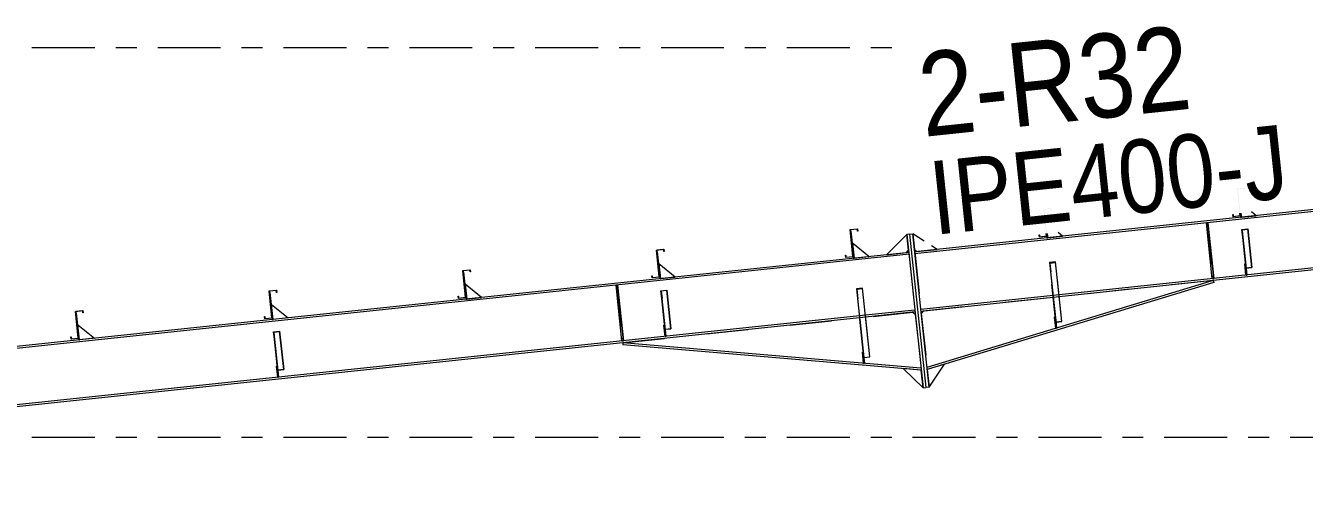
# Model space of a CAD drawing. Header units: millimetres. Extents: x -88 to 735, y -128 to 446.
# Drawn here: x 17.3 to 78.3, y 382.7 to 405 of the extents above; entities that cross this region are included whole.
import ezdxf

# ---------------------------------------------------------------- set-up
doc = ezdxf.new("R2010")
doc.units = ezdxf.units.MM
for name, pattern in [('XKITLINE00', [0]), ('XKITLINE02', [4, 2, -2]), ('XKITLINE03', [6, 3, -1, 1, -1])]:
    doc.linetypes.add(name, pattern=pattern)
for name, color, linetype, lineweight in [('Part', 2, 'Continuous', 0), ('PartMark', 7, 'Continuous', 0), ('S-grid', 1, 'Continuous', 0)]:
    doc.layers.add(name, color=color, linetype=linetype, lineweight=lineweight)
doc.styles.add('ARIAL', font='ARIAL.TTF')

# ---------------------------------------------------------------- blocks, each defined once
blk = doc.blocks.new('*A453')
at = {"layer": 'Part'}
blk.add_hatch(color=3, dxfattribs=at).paths.add_polyline_path([(29.117, 390.395), (29.401, 390.425), (29.403, 390.407), (29.133, 390.379), (29.169, 390.037), (29.155, 390.036)], flags=17)
blk = doc.blocks.new('*A454')
at = {"layer": 'Part'}
blk.add_hatch(color=3, dxfattribs=at).paths.add_polyline_path([(47.586, 392.344), (47.87, 392.373), (47.872, 392.355), (47.602, 392.327), (47.638, 391.985), (47.624, 391.984)], flags=17)
blk = doc.blocks.new('*A455')
at = {"layer": 'Part'}
blk.add_hatch(color=3, dxfattribs=at).paths.add_polyline_path([(56.912, 392.448), (57.197, 392.478), (57.199, 392.453), (56.929, 392.425), (56.978, 391.96), (56.964, 391.958)], flags=17)
blk = doc.blocks.new('*A456')
at = {"layer": 'Part'}
blk.add_hatch(color=3, dxfattribs=at).paths.add_polyline_path([(66.119, 393.691), (66.403, 393.721), (66.405, 393.698), (66.135, 393.67), (66.18, 393.246), (66.166, 393.245)], flags=17)
blk = doc.blocks.new('*A457')
at = {"layer": 'Part'}
blk.add_hatch(color=3, dxfattribs=at).paths.add_polyline_path([(75.29, 395.266), (75.574, 395.296), (75.576, 395.278), (75.306, 395.249), (75.342, 394.907), (75.328, 394.906)], flags=17)
blk = doc.blocks.new('*A479')
at = {"layer": 'Part'}
blk.add_hatch(color=3, dxfattribs=at).paths.add_polyline_path([(19.665, 391.366), (20.02, 391.404), (20.031, 391.297), (20.018, 391.296), (20.008, 391.389), (19.679, 391.355), (19.814, 390.075), (19.459, 390.037), (19.447, 390.144), (19.46, 390.145), (19.47, 390.051), (19.8, 390.086)], flags=17)
blk = doc.blocks.new('*A480')
at = {"layer": 'Part'}
blk.add_hatch(color=3, dxfattribs=at).paths.add_polyline_path([(19.665, 391.366), (20.02, 391.404), (20.031, 391.297), (20.018, 391.296), (20.008, 391.389), (19.679, 391.355), (19.814, 390.075), (19.459, 390.037), (19.447, 390.144), (19.46, 390.145), (19.47, 390.051), (19.8, 390.086)], flags=17)
blk = doc.blocks.new('*A481')
at = {"layer": 'Part'}
blk.add_hatch(color=3, dxfattribs=at).paths.add_polyline_path([(28.899, 392.34), (29.254, 392.378), (29.266, 392.271), (29.253, 392.27), (29.243, 392.363), (28.913, 392.329), (29.048, 391.049), (28.693, 391.011), (28.682, 391.118), (28.695, 391.119), (28.705, 391.025), (29.034, 391.06)], flags=17)
blk = doc.blocks.new('*A482')
at = {"layer": 'Part'}
blk.add_hatch(color=3, dxfattribs=at).paths.add_polyline_path([(28.899, 392.34), (29.254, 392.378), (29.266, 392.271), (29.253, 392.27), (29.243, 392.363), (28.913, 392.329), (29.048, 391.049), (28.693, 391.011), (28.682, 391.118), (28.695, 391.119), (28.705, 391.025), (29.034, 391.06)], flags=17)
blk = doc.blocks.new('*A483')
at = {"layer": 'Part'}
blk.add_hatch(color=3, dxfattribs=at).paths.add_polyline_path([(38.134, 393.314), (38.489, 393.352), (38.5, 393.245), (38.487, 393.244), (38.477, 393.337), (38.148, 393.303), (38.283, 392.023), (37.928, 391.985), (37.916, 392.092), (37.929, 392.093), (37.939, 391.999), (38.269, 392.034)], flags=17)
blk = doc.blocks.new('*A484')
at = {"layer": 'Part'}
blk.add_hatch(color=3, dxfattribs=at).paths.add_polyline_path([(38.134, 393.314), (38.489, 393.352), (38.5, 393.245), (38.487, 393.244), (38.477, 393.337), (38.148, 393.303), (38.283, 392.023), (37.928, 391.985), (37.916, 392.092), (37.929, 392.093), (37.939, 391.999), (38.269, 392.034)], flags=17)
blk = doc.blocks.new('*A485')
at = {"layer": 'Part'}
blk.add_hatch(color=3, dxfattribs=at).paths.add_polyline_path([(47.368, 394.288), (47.723, 394.326), (47.735, 394.219), (47.722, 394.218), (47.712, 394.311), (47.382, 394.277), (47.517, 392.997), (47.162, 392.959), (47.151, 393.066), (47.164, 393.067), (47.174, 392.973), (47.503, 393.008)], flags=17)
blk = doc.blocks.new('*A486')
at = {"layer": 'Part'}
blk.add_hatch(color=3, dxfattribs=at).paths.add_polyline_path([(47.368, 394.288), (47.723, 394.326), (47.735, 394.219), (47.722, 394.218), (47.712, 394.311), (47.382, 394.277), (47.517, 392.997), (47.162, 392.959), (47.151, 393.066), (47.164, 393.067), (47.174, 392.973), (47.503, 393.008)], flags=17)
blk = doc.blocks.new('*A487')
at = {"layer": 'Part'}
blk.add_hatch(color=3, dxfattribs=at).paths.add_polyline_path([(56.603, 395.262), (56.958, 395.3), (56.969, 395.193), (56.956, 395.192), (56.946, 395.286), (56.617, 395.251), (56.752, 393.971), (56.397, 393.933), (56.385, 394.04), (56.398, 394.041), (56.408, 393.947), (56.738, 393.982)], flags=17)
blk = doc.blocks.new('*A488')
at = {"layer": 'Part'}
blk.add_hatch(color=3, dxfattribs=at).paths.add_polyline_path([(56.603, 395.262), (56.958, 395.3), (56.969, 395.193), (56.956, 395.192), (56.946, 395.286), (56.617, 395.251), (56.752, 393.971), (56.397, 393.933), (56.385, 394.04), (56.398, 394.041), (56.408, 393.947), (56.738, 393.982)], flags=17)
blk = doc.blocks.new('*A489')
at = {"layer": 'Part'}
blk.add_hatch(color=3, dxfattribs=at).paths.add_polyline_path([(65.837, 396.236), (66.192, 396.274), (66.204, 396.167), (66.191, 396.166), (66.181, 396.26), (65.851, 396.225), (65.986, 394.945), (65.631, 394.907), (65.62, 395.014), (65.633, 395.015), (65.643, 394.921), (65.972, 394.956)], flags=17)
blk = doc.blocks.new('*A490')
at = {"layer": 'Part'}
blk.add_hatch(color=3, dxfattribs=at).paths.add_polyline_path([(65.837, 396.236), (66.192, 396.274), (66.204, 396.167), (66.191, 396.166), (66.181, 396.26), (65.851, 396.225), (65.986, 394.945), (65.631, 394.907), (65.62, 395.014), (65.633, 395.015), (65.643, 394.921), (65.972, 394.956)], flags=17)
blk = doc.blocks.new('*A491')
at = {"layer": 'Part'}
blk.add_hatch(color=3, dxfattribs=at).paths.add_polyline_path([(75.072, 397.21), (75.427, 397.248), (75.438, 397.141), (75.425, 397.14), (75.415, 397.234), (75.086, 397.199), (75.221, 395.919), (74.866, 395.881), (74.854, 395.988), (74.867, 395.989), (74.877, 395.895), (75.207, 395.93)], flags=17)
blk = doc.blocks.new('*A492')
at = {"layer": 'Part'}
blk.add_hatch(color=3, dxfattribs=at).paths.add_polyline_path([(75.072, 397.21), (75.427, 397.248), (75.438, 397.141), (75.425, 397.14), (75.415, 397.234), (75.086, 397.199), (75.221, 395.919), (74.866, 395.881), (74.854, 395.988), (74.867, 395.989), (74.877, 395.895), (75.207, 395.93)], flags=17)
blk = doc.blocks.new('*A2057')
at = {"layer": 'S-grid', "color": 1, "linetype": 'XKITLINE03', "lineweight": 0}
blk.add_line((-48.412, 403.94), (59.165, 403.94), dxfattribs=at)
blk = doc.blocks.new('*A2058')
at = {"layer": 'S-grid', "color": 1, "linetype": 'XKITLINE03', "lineweight": 0}
blk.add_line((-48.412, 385.368), (395.032, 385.368), dxfattribs=at)
blk = doc.blocks.new('*A2105')
at = {"layer": 'Part', "color": 2, "linetype": 'XKITLINE00', "lineweight": 0}
for p, q in [((121.946, 400.775), (59.689, 394.209)), ((121.956, 400.683), (59.698, 394.116)), ((121.954, 400.704), (121.956, 400.683)), ((122.236, 398.026), (66.568, 392.155)), ((122.246, 397.934), (66.578, 392.062)), ((122.236, 398.026), (122.246, 397.934)), ((66.284, 392.125), (59.979, 391.46)), ((66.294, 392.032), (59.988, 391.367))]:
    blk.add_line(p, q, dxfattribs=at)
at = {"layer": 'Part', "color": 7, "linetype": 'XKITLINE02', "lineweight": 0}
for p, q in [((121.946, 400.775), (121.954, 400.704)), ((121.956, 400.683), (122.236, 398.026)), ((59.689, 394.209), (59.988, 391.367)), ((66.568, 392.155), (66.284, 392.125)), ((66.578, 392.062), (66.294, 392.032))]:
    blk.add_line(p, q, dxfattribs=at)
blk = doc.blocks.new('*A2149')
at = {"layer": 'Part', "color": 2, "linetype": 'XKITLINE00', "lineweight": 0}
for p, q in [((59.404, 394.179), (-25.529, 385.22)), ((59.414, 394.086), (-25.425, 385.138)), ((57.049, 391.151), (-16.542, 383.388)), ((57.059, 391.058), (-16.533, 383.296)), ((59.694, 391.43), (57.333, 391.181)), ((59.704, 391.337), (57.343, 391.088)), ((-16.827, 383.358), (-22.42, 382.769)), ((-16.817, 383.266), (-22.315, 382.686))]:
    blk.add_line(p, q, dxfattribs=at)
at = {"layer": 'Part', "color": 7, "linetype": 'XKITLINE02', "lineweight": 0}
for p, q in [((59.404, 394.179), (59.704, 391.337)), ((57.333, 391.181), (57.049, 391.151)), ((57.343, 391.088), (57.059, 391.058)), ((-25.529, 385.22), (-22.315, 382.686)), ((-16.542, 383.388), (-16.827, 383.358)), ((-16.533, 383.296), (-16.817, 383.266))]:
    blk.add_line(p, q, dxfattribs=at)
blk = doc.blocks.new('*A2152')
at = {"layer": 'Part', "color": 2, "linetype": 'XKITLINE00', "lineweight": 0}
for p, q in [((19.722, 391.286), (19.687, 391.282)), ((19.857, 390.007), (19.722, 391.286)), ((19.814, 390.075), (19.821, 390.004))]:
    blk.add_line(p, q, dxfattribs=at)
at = {"layer": 'Part', "color": 7, "linetype": 'XKITLINE02', "lineweight": 0}
for p, q in [((19.687, 391.282), (19.814, 390.075)), ((19.821, 390.004), (19.857, 390.007))]:
    blk.add_line(p, q, dxfattribs=at)
blk = doc.blocks.new('*A2153')
at = {"layer": 'Part', "color": 2, "linetype": 'XKITLINE00', "lineweight": 0}
blk.add_line((19.782, 390.718), (20.567, 390.082), dxfattribs=at)
at = {"layer": 'Part', "color": 7, "linetype": 'XKITLINE02', "lineweight": 0}
for p, q in [((19.857, 390.007), (19.782, 390.718)), ((20.567, 390.082), (19.857, 390.007))]:
    blk.add_line(p, q, dxfattribs=at)
blk = doc.blocks.new('*A2154')
at = {"layer": 'Part', "color": 2, "linetype": 'XKITLINE00', "lineweight": 0}
for p, q in [((29.117, 390.395), (29.401, 390.425)), ((29.155, 390.036), (29.117, 390.395)), ((29.133, 390.379), (29.403, 390.407)), ((29.347, 388.35), (29.133, 390.379)), ((29.401, 390.425), (29.595, 388.591)), ((29.155, 390.036), (29.169, 390.037)), ((29.155, 390.036), (29.313, 388.539)), ((29.325, 388.563), (29.595, 388.591)), ((29.333, 388.348), (29.347, 388.35))]:
    blk.add_line(p, q, dxfattribs=at)
at = {"layer": 'Part', "color": 7, "linetype": 'XKITLINE02', "lineweight": 0}
for p, q in [((29.31, 388.573), (29.594, 388.603)), ((29.313, 388.539), (29.333, 388.348))]:
    blk.add_line(p, q, dxfattribs=at)
blk = doc.blocks.new('*A2155')
at = {"layer": 'Part', "color": 2, "linetype": 'XKITLINE00', "lineweight": 0}
for p, q in [((28.957, 392.26), (28.921, 392.256)), ((29.091, 390.981), (28.957, 392.26)), ((29.048, 391.049), (29.056, 390.978))]:
    blk.add_line(p, q, dxfattribs=at)
at = {"layer": 'Part', "color": 7, "linetype": 'XKITLINE02', "lineweight": 0}
for p, q in [((28.921, 392.256), (29.048, 391.049)), ((29.056, 390.978), (29.091, 390.981))]:
    blk.add_line(p, q, dxfattribs=at)
blk = doc.blocks.new('*A2156')
at = {"layer": 'Part', "color": 2, "linetype": 'XKITLINE00', "lineweight": 0}
blk.add_line((29.016, 391.692), (29.802, 391.056), dxfattribs=at)
at = {"layer": 'Part', "color": 7, "linetype": 'XKITLINE02', "lineweight": 0}
for p, q in [((29.091, 390.981), (29.016, 391.692)), ((29.802, 391.056), (29.091, 390.981))]:
    blk.add_line(p, q, dxfattribs=at)
blk = doc.blocks.new('*A2157')
at = {"layer": 'Part', "color": 7, "linetype": 'XKITLINE02', "lineweight": 0}
for p, q in [((47.802, 390.296), (47.586, 392.344)), ((47.816, 390.298), (47.602, 392.327)), ((48.064, 390.539), (47.87, 392.373)), ((47.779, 390.521), (48.063, 390.551)), ((47.794, 390.511), (48.064, 390.539)), ((47.802, 390.296), (47.816, 390.298))]:
    blk.add_line(p, q, dxfattribs=at)
blk = doc.blocks.new('*A2158')
at = {"layer": 'Part', "color": 7, "linetype": 'XKITLINE02', "lineweight": 0}
for p, q in [((57.276, 389.004), (56.912, 392.448)), ((57.29, 389.005), (56.929, 392.425)), ((57.543, 389.191), (57.197, 392.478)), ((57.258, 389.169), (57.542, 389.199)), ((57.273, 389.162), (57.543, 389.191)), ((57.276, 389.004), (57.29, 389.005))]:
    blk.add_line(p, q, dxfattribs=at)
blk = doc.blocks.new('*A2159')
at = {"layer": 'Part', "color": 7, "linetype": 'XKITLINE02', "lineweight": 0}
for p, q in [((45.769, 389.868), (59.6, 391.326)), ((59.715, 391.234), (59.996, 388.567))]:
    blk.add_line(p, q, dxfattribs=at)
at = {"layer": 'Part', "color": 2, "linetype": 'XKITLINE00', "lineweight": 0}
for p, q in [((59.6, 391.326), (59.715, 391.234)), ((45.769, 389.868), (45.762, 389.775)), ((59.996, 388.567), (45.762, 389.775)), ((59.986, 388.661), (45.769, 389.868))]:
    blk.add_line(p, q, dxfattribs=at)
blk = doc.blocks.new('*A2160')
at = {"layer": 'Part', "color": 2, "linetype": 'XKITLINE00', "lineweight": 0}
for p, q in [((57.196, 389.419), (57.232, 389.423)), ((57.251, 388.893), (57.196, 389.419)), ((57.249, 389.255), (57.288, 388.89))]:
    blk.add_line(p, q, dxfattribs=at)
at = {"layer": 'Part', "color": 7, "linetype": 'XKITLINE02', "lineweight": 0}
for p, q in [((57.232, 389.423), (57.249, 389.255)), ((57.241, 388.993), (57.276, 388.997)), ((57.251, 388.893), (57.252, 388.886)), ((57.288, 388.89), (57.252, 388.886))]:
    blk.add_line(p, q, dxfattribs=at)
blk = doc.blocks.new('*A2161')
at = {"layer": 'Part', "color": 7, "linetype": 'XKITLINE02', "lineweight": 0}
for p, q in [((47.759, 390.709), (47.723, 390.706)), ((47.723, 390.706), (47.779, 390.173)), ((47.815, 390.177), (47.759, 390.709)), ((47.768, 390.279), (47.804, 390.283)), ((47.779, 390.173), (47.815, 390.177))]:
    blk.add_line(p, q, dxfattribs=at)
blk = doc.blocks.new('*A2162')
at = {"layer": 'Part', "color": 2, "linetype": 'XKITLINE00', "lineweight": 0}
for p, q in [((47.723, 390.706), (47.759, 390.709)), ((47.779, 390.173), (47.723, 390.706)), ((47.782, 390.487), (47.815, 390.177))]:
    blk.add_line(p, q, dxfattribs=at)
at = {"layer": 'Part', "color": 7, "linetype": 'XKITLINE02', "lineweight": 0}
for p, q in [((47.759, 390.709), (47.782, 390.487)), ((47.768, 390.279), (47.804, 390.283)), ((47.815, 390.177), (47.779, 390.173))]:
    blk.add_line(p, q, dxfattribs=at)
blk = doc.blocks.new('*A2163')
at = {"layer": 'Part', "color": 7, "linetype": 'XKITLINE02', "lineweight": 0}
for p, q in [((57.232, 389.423), (57.196, 389.419)), ((57.196, 389.419), (57.252, 388.886)), ((57.288, 388.89), (57.232, 389.423)), ((57.241, 388.993), (57.276, 388.997)), ((57.252, 388.886), (57.288, 388.89))]:
    blk.add_line(p, q, dxfattribs=at)
blk = doc.blocks.new('*A2164')
at = {"layer": 'Part', "color": 2, "linetype": 'XKITLINE00', "lineweight": 0}
for p, q in [((38.191, 393.234), (38.155, 393.23)), ((38.326, 391.955), (38.191, 393.234)), ((38.283, 392.023), (38.29, 391.952))]:
    blk.add_line(p, q, dxfattribs=at)
at = {"layer": 'Part', "color": 7, "linetype": 'XKITLINE02', "lineweight": 0}
for p, q in [((38.155, 393.23), (38.283, 392.023)), ((38.29, 391.952), (38.326, 391.955))]:
    blk.add_line(p, q, dxfattribs=at)
blk = doc.blocks.new('*A2165')
at = {"layer": 'Part', "color": 2, "linetype": 'XKITLINE00', "lineweight": 0}
blk.add_line((39.036, 392.03), (38.251, 392.666), dxfattribs=at)
at = {"layer": 'Part', "color": 7, "linetype": 'XKITLINE02', "lineweight": 0}
for p, q in [((38.251, 392.666), (38.326, 391.955)), ((38.326, 391.955), (39.036, 392.03))]:
    blk.add_line(p, q, dxfattribs=at)
blk = doc.blocks.new('*A2166')
at = {"layer": 'Part', "color": 7, "linetype": 'XKITLINE02', "lineweight": 0}
for p, q in [((45.515, 392.62), (45.444, 392.613)), ((45.444, 392.613), (45.724, 389.956)), ((45.455, 392.506), (45.526, 392.514)), ((45.795, 389.964), (45.515, 392.62)), ((45.713, 390.063), (45.784, 390.07)), ((45.724, 389.956), (45.795, 389.964))]:
    blk.add_line(p, q, dxfattribs=at)
blk = doc.blocks.new('*A2167')
at = {"layer": 'Part', "color": 7, "linetype": 'XKITLINE02', "lineweight": 0}
for p, q in [((45.515, 392.62), (45.444, 392.613)), ((45.455, 392.506), (45.526, 392.514)), ((45.784, 390.07), (45.713, 390.063)), ((45.795, 389.964), (45.724, 389.956))]:
    blk.add_line(p, q, dxfattribs=at)
at = {"layer": 'Part', "color": 2, "linetype": 'XKITLINE00', "lineweight": 0}
for p, q in [((45.724, 389.956), (45.444, 392.613)), ((45.515, 392.62), (45.795, 389.964))]:
    blk.add_line(p, q, dxfattribs=at)
blk = doc.blocks.new('*A2168')
at = {"layer": 'Part', "color": 2, "linetype": 'XKITLINE00', "lineweight": 0}
blk.add_line((57.505, 393.978), (56.72, 394.614), dxfattribs=at)
at = {"layer": 'Part', "color": 7, "linetype": 'XKITLINE02', "lineweight": 0}
for p, q in [((56.72, 394.614), (56.795, 393.903)), ((56.795, 393.903), (57.505, 393.978))]:
    blk.add_line(p, q, dxfattribs=at)
blk = doc.blocks.new('*A2169')
at = {"layer": 'Part', "color": 2, "linetype": 'XKITLINE00', "lineweight": 0}
for p, q in [((47.586, 392.344), (47.87, 392.373)), ((47.624, 391.984), (47.586, 392.344)), ((47.872, 392.355), (47.602, 392.327)), ((47.602, 392.327), (47.638, 391.985)), ((47.87, 392.373), (48.064, 390.539)), ((47.638, 391.985), (47.624, 391.984)), ((47.624, 391.984), (47.782, 390.487)), ((47.816, 390.298), (47.638, 391.985)), ((47.794, 390.511), (48.064, 390.539)), ((47.802, 390.296), (47.816, 390.298))]:
    blk.add_line(p, q, dxfattribs=at)
at = {"layer": 'Part', "color": 7, "linetype": 'XKITLINE02', "lineweight": 0}
for p, q in [((47.779, 390.521), (48.063, 390.551)), ((47.782, 390.487), (47.802, 390.296))]:
    blk.add_line(p, q, dxfattribs=at)
blk = doc.blocks.new('*A2170')
at = {"layer": 'Part', "color": 2, "linetype": 'XKITLINE00', "lineweight": 0}
for p, q in [((47.425, 394.208), (47.39, 394.204)), ((47.56, 392.929), (47.425, 394.208)), ((47.517, 392.997), (47.525, 392.926))]:
    blk.add_line(p, q, dxfattribs=at)
at = {"layer": 'Part', "color": 7, "linetype": 'XKITLINE02', "lineweight": 0}
for p, q in [((47.39, 394.204), (47.517, 392.997)), ((47.525, 392.926), (47.56, 392.929))]:
    blk.add_line(p, q, dxfattribs=at)
blk = doc.blocks.new('*A2171')
at = {"layer": 'Part', "color": 2, "linetype": 'XKITLINE00', "lineweight": 0}
blk.add_line((48.271, 393.004), (47.485, 393.64), dxfattribs=at)
at = {"layer": 'Part', "color": 7, "linetype": 'XKITLINE02', "lineweight": 0}
for p, q in [((47.485, 393.64), (47.56, 392.929)), ((47.56, 392.929), (48.271, 393.004))]:
    blk.add_line(p, q, dxfattribs=at)
blk = doc.blocks.new('*A2172')
at = {"layer": 'Part', "color": 2, "linetype": 'XKITLINE00', "lineweight": 0}
for p, q in [((59.315, 395.031), (58.339, 394.066)), ((59.298, 394.167), (59.393, 394.285))]:
    blk.add_line(p, q, dxfattribs=at)
at = {"layer": 'Part', "color": 7, "linetype": 'XKITLINE02', "lineweight": 0}
for p, q in [((59.393, 394.285), (59.315, 395.031)), ((58.339, 394.066), (59.298, 394.167))]:
    blk.add_line(p, q, dxfattribs=at)
blk = doc.blocks.new('*A2173')
at = {"layer": 'Part', "color": 2, "linetype": 'XKITLINE00', "lineweight": 0}
for p, q in [((56.66, 395.182), (56.624, 395.178)), ((56.795, 393.903), (56.66, 395.182)), ((56.752, 393.971), (56.759, 393.9))]:
    blk.add_line(p, q, dxfattribs=at)
at = {"layer": 'Part', "color": 7, "linetype": 'XKITLINE02', "lineweight": 0}
for p, q in [((56.624, 395.178), (56.752, 393.971)), ((56.759, 393.9), (56.795, 393.903))]:
    blk.add_line(p, q, dxfattribs=at)
blk = doc.blocks.new('*A2174')
at = {"layer": 'Part', "color": 2, "linetype": 'XKITLINE00', "lineweight": 0}
for p, q in [((57.197, 392.478), (56.912, 392.448)), ((56.912, 392.448), (57.249, 389.255)), ((56.929, 392.425), (57.199, 392.453)), ((56.929, 392.425), (56.978, 391.96)), ((57.543, 389.191), (57.197, 392.478)), ((56.978, 391.96), (56.964, 391.958)), ((57.29, 389.005), (56.978, 391.96)), ((57.273, 389.162), (57.543, 389.191)), ((57.276, 389.004), (57.29, 389.005))]:
    blk.add_line(p, q, dxfattribs=at)
at = {"layer": 'Part', "color": 7, "linetype": 'XKITLINE02', "lineweight": 0}
for p, q in [((57.249, 389.255), (57.276, 389.004)), ((57.258, 389.169), (57.542, 389.199))]:
    blk.add_line(p, q, dxfattribs=at)
blk = doc.blocks.new('*A2175')
at = {"layer": 'Part', "color": 7, "linetype": 'XKITLINE02', "lineweight": 0}
for p, q in [((66.436, 390.681), (66.119, 393.691)), ((66.45, 390.682), (66.135, 393.67)), ((66.702, 390.883), (66.403, 393.721)), ((66.417, 390.862), (66.701, 390.892)), ((66.432, 390.854), (66.702, 390.883)), ((66.436, 390.681), (66.45, 390.682))]:
    blk.add_line(p, q, dxfattribs=at)
blk = doc.blocks.new('*A2176')
at = {"layer": 'Part', "color": 7, "linetype": 'XKITLINE02', "lineweight": 0}
for p, q in [((75.506, 393.218), (75.29, 395.266)), ((75.52, 393.22), (75.306, 395.249)), ((75.767, 393.462), (75.574, 395.296)), ((75.482, 393.443), (75.766, 393.473)), ((75.497, 393.433), (75.767, 393.462)), ((75.506, 393.218), (75.52, 393.22))]:
    blk.add_line(p, q, dxfattribs=at)
blk = doc.blocks.new('*A2177')
at = {"layer": 'Part', "color": 7, "linetype": 'XKITLINE02', "lineweight": 0}
for p, q in [((73.923, 392.837), (60.092, 391.378)), ((59.999, 391.264), (60.281, 388.597))]:
    blk.add_line(p, q, dxfattribs=at)
at = {"layer": 'Part', "color": 2, "linetype": 'XKITLINE00', "lineweight": 0}
for p, q in [((73.923, 392.837), (60.271, 388.691)), ((73.95, 392.748), (60.281, 388.597)), ((73.923, 392.837), (73.95, 392.748)), ((60.092, 391.378), (59.999, 391.264))]:
    blk.add_line(p, q, dxfattribs=at)
blk = doc.blocks.new('*A2178')
at = {"layer": 'Part', "color": 2, "linetype": 'XKITLINE00', "lineweight": 0}
blk.add_line((59.142, 388.639), (60.086, 387.715), dxfattribs=at)
at = {"layer": 'Part', "color": 7, "linetype": 'XKITLINE02', "lineweight": 0}
for p, q in [((59.996, 388.567), (59.142, 388.639)), ((60.086, 387.715), (59.996, 388.567))]:
    blk.add_line(p, q, dxfattribs=at)
blk = doc.blocks.new('*A2179')
at = {"layer": 'Part', "color": 7, "linetype": 'XKITLINE02', "lineweight": 0}
for p, q in [((61.101, 388.846), (60.281, 388.597)), ((60.281, 388.597), (60.37, 387.745))]:
    blk.add_line(p, q, dxfattribs=at)
at = {"layer": 'Part', "color": 2, "linetype": 'XKITLINE00', "lineweight": 0}
blk.add_line((60.37, 387.745), (61.101, 388.846), dxfattribs=at)
blk = doc.blocks.new('*A2180')
at = {"layer": 'Part', "color": 2, "linetype": 'XKITLINE00', "lineweight": 0}
for p, q in [((59.457, 395.046), (59.315, 395.031)), ((59.315, 395.031), (60.086, 387.715)), ((60.228, 387.73), (59.457, 395.046)), ((60.086, 387.715), (60.228, 387.73))]:
    blk.add_line(p, q, dxfattribs=at)
blk = doc.blocks.new('*A2181')
at = {"layer": 'Part', "color": 2, "linetype": 'XKITLINE00', "lineweight": 0}
for p, q in [((59.457, 395.046), (59.599, 395.061)), ((60.228, 387.73), (59.457, 395.046)), ((60.37, 387.745), (59.599, 395.061)), ((60.37, 387.745), (60.228, 387.73))]:
    blk.add_line(p, q, dxfattribs=at)
blk = doc.blocks.new('*A2182')
at = {"layer": 'Part', "color": 2, "linetype": 'XKITLINE00', "lineweight": 0}
for p, q in [((66.403, 393.721), (66.119, 393.691)), ((66.119, 393.691), (66.411, 390.917)), ((66.135, 393.67), (66.405, 393.698)), ((66.135, 393.67), (66.18, 393.246)), ((66.702, 390.883), (66.403, 393.721)), ((66.18, 393.246), (66.166, 393.245)), ((66.45, 390.682), (66.18, 393.246)), ((66.432, 390.854), (66.702, 390.883)), ((66.436, 390.681), (66.45, 390.682))]:
    blk.add_line(p, q, dxfattribs=at)
at = {"layer": 'Part', "color": 7, "linetype": 'XKITLINE02', "lineweight": 0}
for p, q in [((66.411, 390.917), (66.436, 390.681)), ((66.417, 390.862), (66.701, 390.892))]:
    blk.add_line(p, q, dxfattribs=at)
blk = doc.blocks.new('*A2183')
at = {"layer": 'Part', "color": 7, "linetype": 'XKITLINE02', "lineweight": 0}
for p, q in [((66.392, 391.1), (66.356, 391.096)), ((66.356, 391.096), (66.413, 390.563)), ((66.448, 390.567), (66.392, 391.1)), ((66.401, 390.67), (66.437, 390.674)), ((66.413, 390.563), (66.448, 390.567))]:
    blk.add_line(p, q, dxfattribs=at)
blk = doc.blocks.new('*A2184')
at = {"layer": 'Part', "color": 7, "linetype": 'XKITLINE02', "lineweight": 0}
for p, q in [((65.973, 395.073), (65.986, 394.945)), ((65.994, 394.874), (66.029, 394.877))]:
    blk.add_line(p, q, dxfattribs=at)
at = {"layer": 'Part', "color": 2, "linetype": 'XKITLINE00', "lineweight": 0}
for p, q in [((65.986, 394.945), (65.994, 394.874)), ((66.029, 394.877), (66.008, 395.076))]:
    blk.add_line(p, q, dxfattribs=at)
blk = doc.blocks.new('*A2185')
at = {"layer": 'Part', "color": 2, "linetype": 'XKITLINE00', "lineweight": 0}
for p, q in [((66.356, 391.096), (66.392, 391.1)), ((66.413, 390.563), (66.356, 391.096)), ((66.411, 390.917), (66.448, 390.567)), ((66.448, 390.567), (66.413, 390.563))]:
    blk.add_line(p, q, dxfattribs=at)
at = {"layer": 'Part', "color": 7, "linetype": 'XKITLINE02', "lineweight": 0}
for p, q in [((66.392, 391.1), (66.411, 390.917)), ((66.401, 390.67), (66.437, 390.674))]:
    blk.add_line(p, q, dxfattribs=at)
blk = doc.blocks.new('*A2186')
at = {"layer": 'Part', "color": 7, "linetype": 'XKITLINE02', "lineweight": 0}
for p, q in [((66.008, 395.076), (66.029, 394.877)), ((66.029, 394.877), (66.74, 394.952))]:
    blk.add_line(p, q, dxfattribs=at)
at = {"layer": 'Part', "color": 2, "linetype": 'XKITLINE00', "lineweight": 0}
blk.add_line((66.74, 394.952), (66.52, 395.13), dxfattribs=at)
blk = doc.blocks.new('*A2187')
at = {"layer": 'Part', "color": 2, "linetype": 'XKITLINE00', "lineweight": 0}
for p, q in [((60.138, 394.716), (59.599, 395.061)), ((59.677, 394.315), (59.795, 394.22)), ((60.754, 394.321), (60.485, 394.494))]:
    blk.add_line(p, q, dxfattribs=at)
at = {"layer": 'Part', "color": 7, "linetype": 'XKITLINE02', "lineweight": 0}
for p, q in [((59.599, 395.061), (59.677, 394.315)), ((59.795, 394.22), (60.754, 394.321))]:
    blk.add_line(p, q, dxfattribs=at)
blk = doc.blocks.new('*A2188')
at = {"layer": 'Part', "color": 2, "linetype": 'XKITLINE00', "lineweight": 0}
for p, q in [((75.427, 393.628), (75.462, 393.631)), ((75.483, 393.095), (75.427, 393.628)), ((75.486, 393.409), (75.518, 393.099))]:
    blk.add_line(p, q, dxfattribs=at)
at = {"layer": 'Part', "color": 7, "linetype": 'XKITLINE02', "lineweight": 0}
for p, q in [((75.462, 393.631), (75.486, 393.409)), ((75.472, 393.201), (75.507, 393.205)), ((75.518, 393.099), (75.483, 393.095))]:
    blk.add_line(p, q, dxfattribs=at)
blk = doc.blocks.new('*A2189')
at = {"layer": 'Part', "color": 7, "linetype": 'XKITLINE02', "lineweight": 0}
for p, q in [((75.243, 396.05), (75.264, 395.851)), ((75.264, 395.851), (75.974, 395.926))]:
    blk.add_line(p, q, dxfattribs=at)
at = {"layer": 'Part', "color": 2, "linetype": 'XKITLINE00', "lineweight": 0}
blk.add_line((75.974, 395.926), (75.754, 396.104), dxfattribs=at)
blk = doc.blocks.new('*A2190')
at = {"layer": 'Part', "color": 7, "linetype": 'XKITLINE02', "lineweight": 0}
for p, q in [((75.207, 396.047), (75.221, 395.919)), ((75.228, 395.848), (75.264, 395.851))]:
    blk.add_line(p, q, dxfattribs=at)
at = {"layer": 'Part', "color": 2, "linetype": 'XKITLINE00', "lineweight": 0}
for p, q in [((75.221, 395.919), (75.228, 395.848)), ((75.264, 395.851), (75.243, 396.05))]:
    blk.add_line(p, q, dxfattribs=at)
blk = doc.blocks.new('*A2191')
at = {"layer": 'Part', "color": 7, "linetype": 'XKITLINE02', "lineweight": 0}
for p, q in [((75.462, 393.631), (75.427, 393.628)), ((75.427, 393.628), (75.483, 393.095)), ((75.518, 393.099), (75.462, 393.631)), ((75.472, 393.201), (75.507, 393.205)), ((75.483, 393.095), (75.518, 393.099))]:
    blk.add_line(p, q, dxfattribs=at)
blk = doc.blocks.new('*A2192')
at = {"layer": 'Part', "color": 2, "linetype": 'XKITLINE00', "lineweight": 0}
for p, q in [((75.29, 395.266), (75.574, 395.296)), ((75.328, 394.906), (75.29, 395.266)), ((75.306, 395.249), (75.576, 395.278)), ((75.52, 393.22), (75.306, 395.249)), ((75.574, 395.296), (75.767, 393.462)), ((75.328, 394.906), (75.342, 394.907)), ((75.328, 394.906), (75.486, 393.409)), ((75.497, 393.433), (75.767, 393.462)), ((75.506, 393.218), (75.52, 393.22))]:
    blk.add_line(p, q, dxfattribs=at)
at = {"layer": 'Part', "color": 7, "linetype": 'XKITLINE02', "lineweight": 0}
for p, q in [((75.482, 393.443), (75.766, 393.473)), ((75.486, 393.409), (75.506, 393.218))]:
    blk.add_line(p, q, dxfattribs=at)
blk = doc.blocks.new('*A2195')
at = {"layer": 'Part', "color": 7, "linetype": 'XKITLINE02', "lineweight": 0}
for p, q in [((73.669, 395.59), (73.598, 395.582)), ((73.598, 395.582), (73.878, 392.926)), ((73.609, 395.476), (73.68, 395.483)), ((73.949, 392.933), (73.669, 395.59)), ((73.867, 393.032), (73.938, 393.04)), ((73.878, 392.926), (73.949, 392.933))]:
    blk.add_line(p, q, dxfattribs=at)
blk = doc.blocks.new('*A2196')
at = {"layer": 'Part', "color": 7, "linetype": 'XKITLINE02', "lineweight": 0}
for p, q in [((73.669, 395.59), (73.598, 395.582)), ((73.609, 395.476), (73.68, 395.483)), ((73.938, 393.04), (73.867, 393.032)), ((73.949, 392.933), (73.878, 392.926))]:
    blk.add_line(p, q, dxfattribs=at)
at = {"layer": 'Part', "color": 2, "linetype": 'XKITLINE00', "lineweight": 0}
for p, q in [((73.878, 392.926), (73.598, 395.582)), ((73.669, 395.59), (73.949, 392.933))]:
    blk.add_line(p, q, dxfattribs=at)
blk = doc.blocks.new('*A2263')
at = {"layer": 'Part', "color": 2, "linetype": 'XKITLINE00', "lineweight": 0}
for p, q in [((19.665, 391.366), (20.02, 391.404)), ((19.8, 390.086), (19.665, 391.366)), ((20.008, 391.389), (19.679, 391.355)), ((19.679, 391.355), (19.814, 390.075)), ((20.018, 391.296), (20.008, 391.389)), ((20.031, 391.297), (20.018, 391.296)), ((20.02, 391.404), (20.031, 391.297)), ((19.447, 390.144), (19.46, 390.145)), ((19.459, 390.037), (19.447, 390.144)), ((19.814, 390.075), (19.459, 390.037)), ((19.46, 390.145), (19.47, 390.051)), ((19.47, 390.051), (19.8, 390.086))]:
    blk.add_line(p, q, dxfattribs=at)
blk = doc.blocks.new('*A2264')
at = {"layer": 'Part', "color": 2, "linetype": 'XKITLINE00', "lineweight": 0}
for p, q in [((19.665, 391.366), (20.02, 391.404)), ((19.8, 390.086), (19.665, 391.366)), ((20.008, 391.389), (19.679, 391.355)), ((19.679, 391.355), (19.814, 390.075)), ((20.018, 391.296), (20.008, 391.389)), ((20.031, 391.297), (20.018, 391.296)), ((20.02, 391.404), (20.031, 391.297)), ((19.447, 390.144), (19.46, 390.145)), ((19.459, 390.037), (19.447, 390.144)), ((19.814, 390.075), (19.459, 390.037)), ((19.46, 390.145), (19.47, 390.051)), ((19.47, 390.051), (19.8, 390.086))]:
    blk.add_line(p, q, dxfattribs=at)
blk = doc.blocks.new('*A2265')
at = {"layer": 'Part', "color": 2, "linetype": 'XKITLINE00', "lineweight": 0}
for p, q in [((28.899, 392.34), (29.254, 392.378)), ((29.034, 391.06), (28.899, 392.34)), ((29.243, 392.363), (28.913, 392.329)), ((28.913, 392.329), (29.048, 391.049)), ((29.253, 392.27), (29.243, 392.363)), ((29.266, 392.271), (29.253, 392.27)), ((29.254, 392.378), (29.266, 392.271)), ((28.682, 391.118), (28.695, 391.119)), ((28.693, 391.011), (28.682, 391.118)), ((29.048, 391.049), (28.693, 391.011)), ((28.695, 391.119), (28.705, 391.025)), ((28.705, 391.025), (29.034, 391.06))]:
    blk.add_line(p, q, dxfattribs=at)
blk = doc.blocks.new('*A2266')
at = {"layer": 'Part', "color": 2, "linetype": 'XKITLINE00', "lineweight": 0}
for p, q in [((28.899, 392.34), (29.254, 392.378)), ((29.034, 391.06), (28.899, 392.34)), ((29.243, 392.363), (28.913, 392.329)), ((28.913, 392.329), (29.048, 391.049)), ((29.253, 392.27), (29.243, 392.363)), ((29.266, 392.271), (29.253, 392.27)), ((29.254, 392.378), (29.266, 392.271)), ((28.682, 391.118), (28.695, 391.119)), ((28.693, 391.011), (28.682, 391.118)), ((29.048, 391.049), (28.693, 391.011)), ((28.695, 391.119), (28.705, 391.025)), ((28.705, 391.025), (29.034, 391.06))]:
    blk.add_line(p, q, dxfattribs=at)
blk = doc.blocks.new('*A2267')
at = {"layer": 'Part', "color": 2, "linetype": 'XKITLINE00', "lineweight": 0}
for p, q in [((38.134, 393.314), (38.489, 393.352)), ((38.477, 393.337), (38.148, 393.303)), ((38.487, 393.244), (38.477, 393.337)), ((38.489, 393.352), (38.5, 393.245)), ((38.269, 392.034), (38.134, 393.314)), ((38.148, 393.303), (38.283, 392.023)), ((38.5, 393.245), (38.487, 393.244)), ((37.916, 392.092), (37.929, 392.093)), ((37.928, 391.985), (37.916, 392.092)), ((38.283, 392.023), (37.928, 391.985)), ((37.929, 392.093), (37.939, 391.999)), ((37.939, 391.999), (38.269, 392.034))]:
    blk.add_line(p, q, dxfattribs=at)
blk = doc.blocks.new('*A2268')
at = {"layer": 'Part', "color": 2, "linetype": 'XKITLINE00', "lineweight": 0}
for p, q in [((38.134, 393.314), (38.489, 393.352)), ((38.477, 393.337), (38.148, 393.303)), ((38.487, 393.244), (38.477, 393.337)), ((38.489, 393.352), (38.5, 393.245)), ((38.269, 392.034), (38.134, 393.314)), ((38.148, 393.303), (38.283, 392.023)), ((38.5, 393.245), (38.487, 393.244)), ((37.916, 392.092), (37.929, 392.093)), ((37.928, 391.985), (37.916, 392.092)), ((38.283, 392.023), (37.928, 391.985)), ((37.929, 392.093), (37.939, 391.999)), ((37.939, 391.999), (38.269, 392.034))]:
    blk.add_line(p, q, dxfattribs=at)
blk = doc.blocks.new('*A2269')
at = {"layer": 'Part', "color": 2, "linetype": 'XKITLINE00', "lineweight": 0}
for p, q in [((47.368, 394.288), (47.723, 394.326)), ((47.503, 393.008), (47.368, 394.288)), ((47.712, 394.311), (47.382, 394.277)), ((47.382, 394.277), (47.517, 392.997)), ((47.722, 394.218), (47.712, 394.311)), ((47.735, 394.219), (47.722, 394.218)), ((47.723, 394.326), (47.735, 394.219)), ((47.151, 393.066), (47.164, 393.067)), ((47.162, 392.959), (47.151, 393.066)), ((47.517, 392.997), (47.162, 392.959)), ((47.164, 393.067), (47.174, 392.973)), ((47.174, 392.973), (47.503, 393.008))]:
    blk.add_line(p, q, dxfattribs=at)
blk = doc.blocks.new('*A2270')
at = {"layer": 'Part', "color": 2, "linetype": 'XKITLINE00', "lineweight": 0}
for p, q in [((47.368, 394.288), (47.723, 394.326)), ((47.503, 393.008), (47.368, 394.288)), ((47.712, 394.311), (47.382, 394.277)), ((47.382, 394.277), (47.517, 392.997)), ((47.722, 394.218), (47.712, 394.311)), ((47.735, 394.219), (47.722, 394.218)), ((47.723, 394.326), (47.735, 394.219)), ((47.151, 393.066), (47.164, 393.067)), ((47.162, 392.959), (47.151, 393.066)), ((47.517, 392.997), (47.162, 392.959)), ((47.164, 393.067), (47.174, 392.973)), ((47.174, 392.973), (47.503, 393.008))]:
    blk.add_line(p, q, dxfattribs=at)
blk = doc.blocks.new('*A2271')
at = {"layer": 'Part', "color": 2, "linetype": 'XKITLINE00', "lineweight": 0}
for p, q in [((56.603, 395.262), (56.958, 395.3)), ((56.738, 393.982), (56.603, 395.262)), ((56.946, 395.286), (56.617, 395.251)), ((56.617, 395.251), (56.752, 393.971)), ((56.956, 395.192), (56.946, 395.286)), ((56.969, 395.193), (56.956, 395.192)), ((56.958, 395.3), (56.969, 395.193)), ((56.385, 394.04), (56.398, 394.041)), ((56.397, 393.933), (56.385, 394.04)), ((56.752, 393.971), (56.397, 393.933)), ((56.398, 394.041), (56.408, 393.947)), ((56.408, 393.947), (56.738, 393.982))]:
    blk.add_line(p, q, dxfattribs=at)
blk = doc.blocks.new('*A2272')
at = {"layer": 'Part', "color": 2, "linetype": 'XKITLINE00', "lineweight": 0}
for p, q in [((56.603, 395.262), (56.958, 395.3)), ((56.738, 393.982), (56.603, 395.262)), ((56.946, 395.286), (56.617, 395.251)), ((56.617, 395.251), (56.752, 393.971)), ((56.956, 395.192), (56.946, 395.286)), ((56.969, 395.193), (56.956, 395.192)), ((56.958, 395.3), (56.969, 395.193)), ((56.385, 394.04), (56.398, 394.041)), ((56.397, 393.933), (56.385, 394.04)), ((56.752, 393.971), (56.397, 393.933)), ((56.398, 394.041), (56.408, 393.947)), ((56.408, 393.947), (56.738, 393.982))]:
    blk.add_line(p, q, dxfattribs=at)
blk = doc.blocks.new('*A2273')
at = {"layer": 'Part', "color": 2, "linetype": 'XKITLINE00', "lineweight": 0}
for p, q in [((65.62, 395.014), (65.633, 395.015)), ((65.631, 394.907), (65.62, 395.014)), ((65.986, 394.945), (65.631, 394.907)), ((65.633, 395.015), (65.643, 394.921)), ((65.643, 394.921), (65.972, 394.956)), ((65.972, 394.956), (65.96, 395.071)), ((65.973, 395.073), (65.986, 394.945))]:
    blk.add_line(p, q, dxfattribs=at)
blk = doc.blocks.new('*A2274')
at = {"layer": 'Part', "color": 2, "linetype": 'XKITLINE00', "lineweight": 0}
for p, q in [((65.62, 395.014), (65.633, 395.015)), ((65.631, 394.907), (65.62, 395.014)), ((65.986, 394.945), (65.631, 394.907)), ((65.633, 395.015), (65.643, 394.921)), ((65.643, 394.921), (65.972, 394.956)), ((65.972, 394.956), (65.96, 395.071)), ((65.973, 395.073), (65.986, 394.945))]:
    blk.add_line(p, q, dxfattribs=at)
blk = doc.blocks.new('*A2275')
at = {"layer": 'Part', "color": 2, "linetype": 'XKITLINE00', "lineweight": 0}
for p, q in [((74.854, 395.988), (74.867, 395.989)), ((74.866, 395.881), (74.854, 395.988)), ((75.221, 395.919), (74.866, 395.881)), ((74.867, 395.989), (74.877, 395.895)), ((74.877, 395.895), (75.207, 395.93)), ((75.207, 395.93), (75.195, 396.045)), ((75.207, 396.047), (75.221, 395.919))]:
    blk.add_line(p, q, dxfattribs=at)
blk = doc.blocks.new('*A2276')
at = {"layer": 'Part', "color": 2, "linetype": 'XKITLINE00', "lineweight": 0}
for p, q in [((74.854, 395.988), (74.867, 395.989)), ((74.866, 395.881), (74.854, 395.988)), ((75.221, 395.919), (74.866, 395.881)), ((74.867, 395.989), (74.877, 395.895)), ((74.877, 395.895), (75.207, 395.93)), ((75.207, 395.93), (75.195, 396.045)), ((75.207, 396.047), (75.221, 395.919))]:
    blk.add_line(p, q, dxfattribs=at)
blk = doc.blocks.new('*A2280')
at = {"layer": 'Part', "color": 7, "linetype": 'XKITLINE02', "lineweight": 0}
for p, q in [((29.333, 388.348), (29.117, 390.395)), ((29.347, 388.35), (29.133, 390.379)), ((29.595, 388.591), (29.401, 390.425)), ((29.31, 388.573), (29.594, 388.603)), ((29.325, 388.563), (29.595, 388.591)), ((29.333, 388.348), (29.347, 388.35))]:
    blk.add_line(p, q, dxfattribs=at)
blk = doc.blocks.new('*A2286')
at = {"layer": 'Part', "color": 7, "linetype": 'XKITLINE02', "lineweight": 0}
for p, q in [((29.29, 388.761), (29.254, 388.758)), ((29.254, 388.758), (29.31, 388.225)), ((29.346, 388.229), (29.29, 388.761)), ((29.299, 388.331), (29.335, 388.335)), ((29.31, 388.225), (29.346, 388.229))]:
    blk.add_line(p, q, dxfattribs=at)
blk = doc.blocks.new('*A2287')
at = {"layer": 'Part', "color": 2, "linetype": 'XKITLINE00', "lineweight": 0}
for p, q in [((29.254, 388.758), (29.29, 388.761)), ((29.31, 388.225), (29.254, 388.758)), ((29.313, 388.539), (29.346, 388.229))]:
    blk.add_line(p, q, dxfattribs=at)
at = {"layer": 'Part', "color": 7, "linetype": 'XKITLINE02', "lineweight": 0}
for p, q in [((29.29, 388.761), (29.313, 388.539)), ((29.299, 388.331), (29.335, 388.335)), ((29.346, 388.229), (29.31, 388.225))]:
    blk.add_line(p, q, dxfattribs=at)
blk = doc.blocks.new('*A2706')
at = {"layer": 'PartMark', "color": 3, "style": 'ARIAL', "width": 0.85}
blk.add_text('2-R32', height=4, rotation=6.02179, dxfattribs=at).set_placement((60.117, 399.684))
at = {"layer": 'PartMark', "color": 7, "style": 'ARIAL', "width": 0.85}
blk.add_text('IPE400-J', height=3.5, rotation=6.02179, dxfattribs=at).set_placement((60.61, 395.01))

msp = doc.modelspace()

# ---------------------------------------------------------------- block references
at = {"lineweight": 0}
for name in ['*A2057', '*A2706', '*A2105', '*A491', '*A492', '*A489', '*A490', '*A2275', '*A2276', '*A2190', '*A2189', '*A487', '*A488', '*A2271', '*A2272', '*A2173', '*A2195', '*A2196', '*A457', '*A2176', '*A2192', '*A2168', '*A2172', '*A2180', '*A2181', '*A2187', '*A2273', '*A2274', '*A2184', '*A2186', '*A2149', '*A485', '*A486', '*A2269', '*A2270', '*A2170', '*A483', '*A484', '*A2267', '*A2268', '*A2171', '*A456', '*A2175', '*A2182', '*A2188', '*A2191', '*A2164', '*A2177', '*A481', '*A482', '*A2265', '*A2266', '*A2155', '*A2165', '*A2166', '*A2167', '*A454', '*A2157', '*A2169', '*A455', '*A2158', '*A2174', '*A2156', '*A479', '*A480', '*A2263', '*A2264', '*A2152', '*A2159', '*A2183', '*A2185', '*A2153', '*A453', '*A2154', '*A2280', '*A2161', '*A2162', '*A2160', '*A2163', '*A2286', '*A2287', '*A2178', '*A2179', '*A2058']:
    msp.add_blockref(name, (0, 0), dxfattribs=at)

doc.saveas('drawing.dxf')
